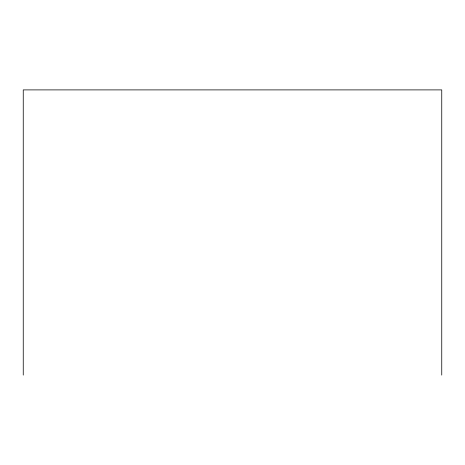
<?xml version="1.0" encoding="UTF-8"?>
<svg xmlns="http://www.w3.org/2000/svg" width="465" height="465" viewBox="0 0 465 465"><rect width="100%" height="100%" fill="white"/><g stroke="black" fill="none" stroke-linecap="round" stroke-linejoin="round"><path stroke-width="0.7" d="M441.75 375.104L441.75 89.896L23.25 89.896L23.25 375.104"/></g></svg>
